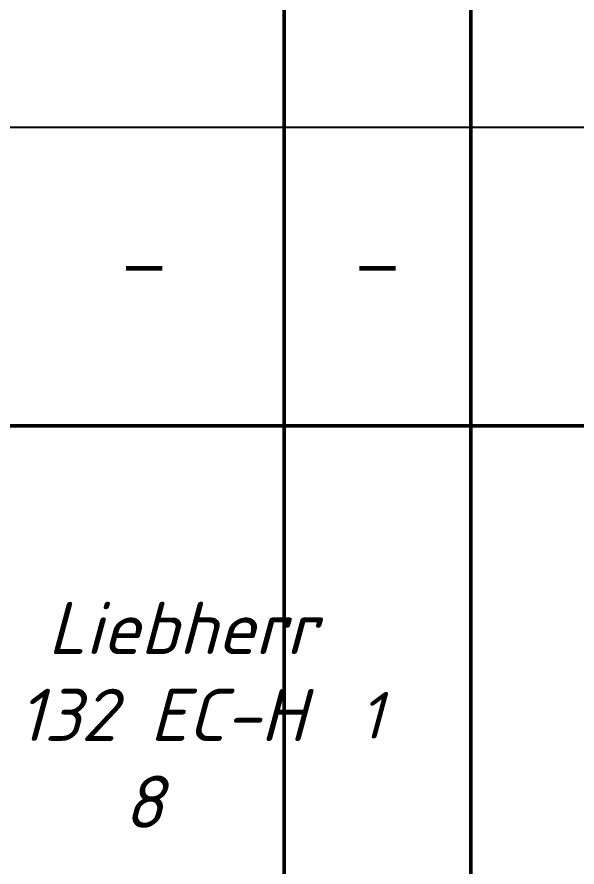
# Model space of a CAD drawing. Header units: millimetres. Extents: x 2279 to 5236, y 896 to 2828.
# Drawn here: x 5059.06 to 5089.05, y 1844.8 to 1890.35 of the extents above; entities that cross this region are included whole.
import ezdxf

# ---------------------------------------------------------------- set-up
doc = ezdxf.new("R2010")
doc.units = ezdxf.units.MM
doc.layers.add('PDF _!!ТОНКАЯ', color=7, linetype='Continuous')
doc.layers.add('PDF _Текст', color=7, linetype='Continuous')
doc.styles.add('PDF Arial', font='arial.ttf')
doc.styles.add('PDF ISOCPEUR Italic', font='isocpeui.ttf')

msp = doc.modelspace()

# ---------------------------------------------------------------- linework, layer by layer
at = {"layer": 'PDF _!!ТОНКАЯ', "lineweight": 50}
for points in [[(5083.364, 1946.423), (5083.364, 1804.644)], [(5073.373, 1926.441), (5073.373, 1804.644)], [(4908.395, 1868.442), (5205.373, 1868.442)]]:
    msp.add_lwpolyline(points, dxfattribs=at)
at = {"layer": 'PDF _!!ТОНКАЯ', "lineweight": 25}
for points in [[(4908.395, 1884.445), (5165.367, 1884.445)], [(4908.395, 1868.442), (5165.367, 1868.442)]]:
    msp.add_lwpolyline(points, dxfattribs=at)

# ---------------------------------------------------------------- texts
at = {"layer": 'PDF _Текст', "attachment_point": 7}
for s, insert, char_height, style in [('–', (5064.906, 1875.954), 2.5, 'PDF Arial'), ('–', (5077.395, 1875.954), 2.5, 'PDF Arial'), ('Liebherr', (5060.708, 1856.207), 2.7999, 'PDF ISOCPEUR Italic'), ('132 EC-H', (5059.106, 1851.55), 2.7999, 'PDF ISOCPEUR Italic'), ('1', (5077.395, 1851.677), 2.5, 'PDF ISOCPEUR Italic'), ('8', (5064.779, 1846.894), 2.8, 'PDF ISOCPEUR Italic')]:
    msp.add_mtext(s, dxfattribs=dict(at, insert=insert, char_height=char_height, style=style))

doc.saveas('drawing.dxf')
